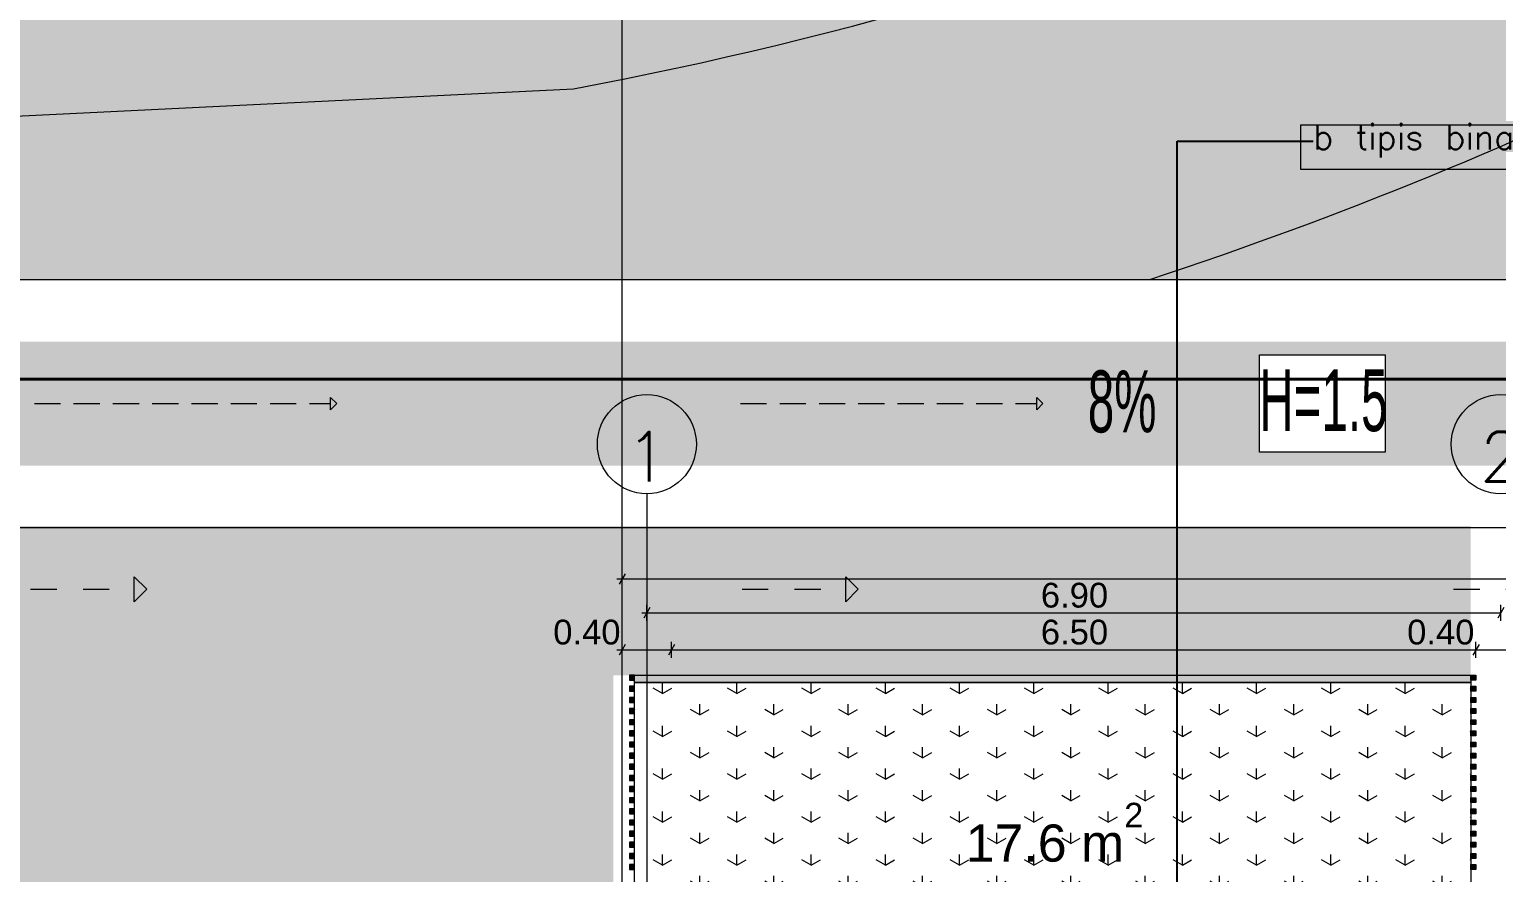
# Model space of a CAD drawing. Header units: millimetres. Extents: x 475616349 to 476941521, y 4620115302 to 4621446928.
# Drawn here: x 476492817 to 476504674, y 4620400929 to 4620407739 of the extents above; entities that cross this region are included whole.
import ezdxf

# ---------------------------------------------------------------- set-up
doc = ezdxf.new("R2010")
doc.units = ezdxf.units.MM
doc.header["$MEASUREMENT"] = 0
doc.set_wipeout_variables(frame=1)
for name, pattern in [('Dashed', [423.333333, 211.666667, -211.666667]), ('Hidden Line', [317.5, 211.666667, -105.833333]), ('Wipeout_Contour', [1000, 0, -1000])]:
    doc.linetypes.add(name, pattern=pattern)
for name, color, linetype, lineweight in [('0_Pen_No__42_Pen_No__250_Pen_No__5', 5, 'Continuous', 0), ('2D Drafting - General_Pen_No__250_Pen_No__7_Pen_No__7', 7, 'Continuous', 0), ('Annotation - Text_Pen_No__7_Pen_No__5', 5, 'Continuous', 0), ('New_004-КРАСНЫЕ_ОТМЕТКИ_Pen_No__4', 7, 'Continuous', 0), ('New_0_Pen_No__250_Pen_No__255', 255, 'Continuous', 0), ('New_0_Pen_No__250_Pen_No__7', 7, 'Continuous', 0), ('New_0_Pen_No__4', 7, 'Continuous', 0), ('New_2D Drafting - General_Pen_No__250_Pen_No__7_Pen_No__112', 112, 'Continuous', 0), ('New_2D Drafting - General_Pen_No__250_Pen_No__7_Pen_No__4', 7, 'Continuous', 0), ('New_2D Drafting - General_Pen_No__2_Pen_No__250', 7, 'Continuous', 0), ('New_Car-Art_Pen_No__40', 40, 'Continuous', 0), ('New_New_AUDIT_I_220901135917-1_Pen_No__12_Pen_No__42', 250, 'Continuous', 0), ('New_Structural - Bearing_Pen_No__4', 7, 'Continuous', 0), ('New_zoma_Pen_No__1', 1, 'Continuous', 0), ('New_საბავშვო მოედნები_Pen_No__250', 7, 'Continuous', 0), ('New_საბავშვო მოედნები_Pen_No__4', 7, 'Continuous', 0), ('zoma_Pen_No__142', 142, 'Continuous', 0), ('zoma_Pen_No__5_Pen_No__5', 5, 'Continuous', 0)]:
    doc.layers.add(name, color=color, linetype=linetype, lineweight=lineweight)
for name, color, linetype, lineweight, true_color in [('New_004-КРАСНЫЕ_ОТМЕТКИ_Pen_No__12', 7, 'Continuous', 0, 0x939598), ('New_0_Pen_No__26', 7, 'Continuous', 0, 0x719730), ('New_2D Drafting - General_Pen_No__250_Pen_No__7_Pen_No__15', 7, 'Continuous', 0, 0xf8d731), ('New_საბავშვო მოედნები_Pen_No__252', 7, 'Continuous', 0, 0x666666), ('New_საბავშვო მოედნები_Pen_No__26', 7, 'Continuous', 0, 0x719730)]:
    doc.layers.add(name, color=color, linetype=linetype, lineweight=lineweight, true_color=true_color)
for name, color, linetype in [('New_Car-Art', 7, 'Continuous'), ('New_zoma', 7, 'Continuous'), ('New_საბავშვო მოედნები', 7, 'Continuous'), ('zoma', 7, 'Continuous')]:
    doc.layers.add(name, color=color, linetype=linetype)
doc.styles.add('GENERATED_STYLE_1', font='arial.ttf')
doc.styles.add('GENERATED_STYLE_2', font='arial.ttf')
doc.dimstyles.new('GENERATED_STYLE__1', dxfattribs={"dimtxt": 200, "dimasz": 64.421331, "dimexe": 0.18, "dimexo": 3, "dimgap": 0.09, "dimtad": 1, "dimtih": 1, "dimtoh": 1, "dimlfac": 0.001, "dimzin": 0, "dimdsep": 46, "dimtxsty": 'GENERATED_STYLE_2', "dimblk": 'ARROWHEAD_2', "dimblk1": 'ARROWHEAD_2', "dimblk2": 'ARROWHEAD_2', "dimcen": 0.09, "dimclrd": 142, "dimclre": 142, "dimclrt": 142, "dimadec": 0, "dimazin": 0, "dimtfac": 1, "dimtdec": 4, "dimtmove": 0, "dimatfit": 3, "dimfxl": 1, "dimtolj": 1, "dimtzin": 0, "dimarcsym": 0})
doc.dimstyles.new('GENERATED_STYLE__3', dxfattribs={"dimtxt": 200, "dimasz": 64.421331, "dimexe": 0.18, "dimexo": 3, "dimgap": 0.09, "dimtad": 1, "dimtih": 1, "dimtoh": 1, "dimlfac": 0.001, "dimzin": 0, "dimdsep": 46, "dimtxsty": 'GENERATED_STYLE_2', "dimblk": 'ARROWHEAD_2', "dimblk1": 'ARROWHEAD_2', "dimblk2": 'ARROWHEAD_2', "dimcen": 0.09, "dimclrd": 142, "dimclre": 142, "dimclrt": 142, "dimadec": 0, "dimazin": 0, "dimtfac": 1, "dimtdec": 4, "dimtmove": 2, "dimatfit": 3, "dimfxl": 1, "dimtolj": 1, "dimtzin": 0, "dimarcsym": 0})
doc.dimstyles.new('GENERATED_STYLE__33', dxfattribs={"dimtxt": 300, "dimasz": 64.421331, "dimexe": 0.18, "dimexo": 3, "dimgap": 0.09, "dimtad": 1, "dimlfac": 0.001, "dimzin": 0, "dimdsep": 46, "dimtxsty": 'GENERATED_STYLE_1', "dimblk": 'ARROWHEAD_2', "dimblk1": 'ARROWHEAD_2', "dimblk2": 'ARROWHEAD_2', "dimcen": 0.09, "dimclrd": 1, "dimclre": 1, "dimclrt": 1, "dimadec": 0, "dimazin": 0, "dimtfac": 1, "dimtdec": 4, "dimtmove": 0, "dimatfit": 3, "dimfxl": 1, "dimtolj": 1, "dimtzin": 0, "dimarcsym": 0})
doc.dimstyles.new('GENERATED_STYLE__47', dxfattribs={"dimtxt": 0.18, "dimasz": 364.8, "dimexe": 0.18, "dimexo": 0.0625, "dimgap": 0.09, "dimtad": 0, "dimtih": 1, "dimtoh": 1, "dimdec": 4, "dimzin": 0, "dimdsep": 46, "dimcen": 0.09, "dimadec": 0, "dimazin": 0, "dimtfac": 1, "dimtdec": 4, "dimtmove": 0, "dimatfit": 3, "dimldrblk": 'ARROWHEAD_11', "dimfxl": 1, "dimtolj": 1, "dimtzin": 0, "dimarcsym": 0})

# ---------------------------------------------------------------- blocks, each defined once
blk = doc.blocks.new('Line_24', base_point=(476492857.787944, 4620404717.052326))
at = {"layer": 'New_საბავშვო მოედნები_Pen_No__250', "color": 7, "linetype": 'Hidden Line', "lineweight": 0}
blk.add_line((476492857.787944, 4620404717.052326), (476495251.56458, 4620404717.052326), dxfattribs=at)
at = {"layer": 'New_საბავშვო მოედნები_Pen_No__252', "color": 251, "linetype": 'Continuous', "lineweight": 0, "true_color": 0x666666}
for p, q in [((476495301.56458, 4620404717.052326), (476495251.56458, 4620404767.052326)), ((476495251.56458, 4620404667.052326), (476495251.56458, 4620404767.052326)), ((476495301.56458, 4620404717.052326), (476495251.56458, 4620404667.052326))]:
    blk.add_line(p, q, dxfattribs=at)
blk = doc.blocks.new('Line_25', base_point=(476498563, 4620404717))
at = {"layer": 'New_საბავშვო მოედნები_Pen_No__250', "color": 7, "linetype": 'Hidden Line', "lineweight": 0}
blk.add_line((476498563, 4620404717), (476500957, 4620404717), dxfattribs=at)
at = {"layer": 'New_საბავშვო მოედნები_Pen_No__252', "color": 251, "linetype": 'Continuous', "lineweight": 0, "true_color": 0x666666}
for p, q in [((476501007, 4620404717), (476500957, 4620404767)), ((476500957, 4620404667), (476500957, 4620404767)), ((476501007, 4620404717), (476500957, 4620404667))]:
    blk.add_line(p, q, dxfattribs=at)
blk = doc.blocks.new('Line_47', base_point=(476492828, 4620403217))
at = {"layer": 'New_Car-Art_Pen_No__40', "linetype": 'Continuous', "lineweight": 0}
blk.add_hatch(color=40, dxfattribs=at).paths.add_polyline_path([(476493766, 4620403217), (476493666, 4620403317), (476493666, 4620403117)])
at = {"layer": 'New_Car-Art_Pen_No__40', "color": 40, "linetype": 'Continuous', "lineweight": 0}
for p, q in [((476493766, 4620403217), (476493666, 4620403317)), ((476493666, 4620403117), (476493666, 4620403317)), ((476493766, 4620403217), (476493666, 4620403117))]:
    blk.add_line(p, q, dxfattribs=at)
at = {"layer": 'New_Car-Art_Pen_No__40', "color": 40, "linetype": 'Dashed', "lineweight": 0}
blk.add_line((476492828, 4620403217), (476493666, 4620403217), dxfattribs=at)
blk = doc.blocks.new('Line_48', base_point=(476498577, 4620403217))
at = {"layer": 'New_Car-Art_Pen_No__40', "linetype": 'Continuous', "lineweight": 0}
blk.add_hatch(color=40, dxfattribs=at).paths.add_polyline_path([(476499515, 4620403217), (476499415, 4620403317), (476499415, 4620403117)])
at = {"layer": 'New_Car-Art_Pen_No__40', "color": 40, "linetype": 'Continuous', "lineweight": 0}
for p, q in [((476499515, 4620403217), (476499415, 4620403317)), ((476499415, 4620403117), (476499415, 4620403317)), ((476499515, 4620403217), (476499415, 4620403117))]:
    blk.add_line(p, q, dxfattribs=at)
at = {"layer": 'New_Car-Art_Pen_No__40', "color": 40, "linetype": 'Dashed', "lineweight": 0}
blk.add_line((476498577, 4620403217), (476499415, 4620403217), dxfattribs=at)
blk = doc.blocks.new('Line_49', base_point=(476504326, 4620403217))
at = {"layer": 'New_Car-Art_Pen_No__40', "linetype": 'Continuous', "lineweight": 0}
blk.add_hatch(color=40, dxfattribs=at).paths.add_polyline_path([(476505264, 4620403217), (476505164, 4620403317), (476505164, 4620403117)])
at = {"layer": 'New_Car-Art_Pen_No__40', "color": 40, "linetype": 'Continuous', "lineweight": 0}
for p, q in [((476505264, 4620403217), (476505164, 4620403317)), ((476505164, 4620403117), (476505164, 4620403317)), ((476505264, 4620403217), (476505164, 4620403117))]:
    blk.add_line(p, q, dxfattribs=at)
at = {"layer": 'New_Car-Art_Pen_No__40', "color": 40, "linetype": 'Dashed', "lineweight": 0}
blk.add_line((476504326, 4620403217), (476505164, 4620403217), dxfattribs=at)
blk = doc.blocks.new('*D1275', base_point=(476577134, 4620325126))
at = {"layer": 'New_zoma_Pen_No__1', "color": 1, "linetype": 'Continuous', "lineweight": 0, "transparency": 16777216}
for p, q in [((476497650, 4620424889), (476497565, 4620424938)), ((476497607, 4620424914), (476497607, 4620424955)), ((476497671, 4620424914), (476497544, 4620424914)), ((476497607, 4620399863), (476497607, 4620424914)), ((476497671, 4620399863), (476497544, 4620399863)), ((476497565, 4620399888), (476497650, 4620399839)), ((476497607, 4620399822), (476497607, 4620399863))]:
    blk.add_line(p, q, dxfattribs=at)
at = {"color": 254, "linetype": 'Wipeout_Contour', "lineweight": 0, "ltscale": 18579670787.69838, "transparency": 16777216}
blk.add_wipeout([(476497597, 4620411826), (476497597, 4620412952), (476497197, 4620412952), (476497197, 4620411826)], dxfattribs=at).dxf.layer = 'New_zoma'
at = {"layer": 'New_zoma_Pen_No__1', "color": 1, "lineweight": 0, "transparency": 16777216, "insert": (476497547, 4620411876), "char_height": 300, "attachment_point": 7, "rotation": 90, "style": 'GENERATED_STYLE_1'}
blk.add_mtext('\\A1;{\\pql;\\fArial|b0|i0|c0|p34;25.05}', dxfattribs=at)
blk = doc.blocks.new('ARROWHEAD_2')
at = {"color": 0, "linetype": 'Continuous', "lineweight": 0}
for p, q in [((0, 0), (-1, 0)), ((-0.38, -0.66), (0.38, 0.66))]:
    blk.add_line(p, q, dxfattribs=at)
blk = doc.blocks.new('ARROWHEAD_11')
at = {"color": 0, "linetype": 'Continuous', "lineweight": 0}
blk.add_line((0, 0), (-1, 0), dxfattribs=at)
at = {"color": 0, "linetype": 'Continuous', "lineweight": 0, "const_width": 0.25, "flags": 128}
blk.add_lwpolyline([(-0.125, 0, 1), (0.125, 0, 1)], format="xyb", close=True, dxfattribs=at)
blk = doc.blocks.new('*D2326', base_point=(476577134, 4620325126))
at = {"layer": 'zoma_Pen_No__142', "color": 142, "linetype": 'Continuous', "lineweight": 0, "transparency": 16777216}
for p, q in [((476497766, 4620403027), (476497807, 4620403027)), ((476497832, 4620403069), (476497783, 4620402985)), ((476497807, 4620402963), (476497807, 4620403091)), ((476497807, 4620403027), (476504707, 4620403027)), ((476504732, 4620403069), (476504683, 4620402985)), ((476504707, 4620402963), (476504707, 4620403091))]:
    blk.add_line(p, q, dxfattribs=at)
at = {"layer": 'zoma_Pen_No__142', "color": 142, "lineweight": 0, "transparency": 16777216, "insert": (476500991, 4620403067), "char_height": 200, "attachment_point": 7, "style": 'GENERATED_STYLE_2'}
blk.add_mtext('\\A1;{\\pql;\\fArial CYR|b0|i0|c204|p34;6.90}', dxfattribs=at)
blk = doc.blocks.new('*D2332', base_point=(476577134, 4620325126))
at = {"layer": 'zoma_Pen_No__142', "color": 142, "linetype": 'Continuous', "lineweight": 0, "transparency": 16777216}
for p, q in [((476497632, 4620402771), (476497583, 4620402686)), ((476497607, 4620402665), (476497607, 4620402792)), ((476498032, 4620402771), (476497983, 4620402686)), ((476498007, 4620402665), (476498007, 4620402792)), ((476497566, 4620402729), (476497607, 4620402729)), ((476497607, 4620402729), (476498007, 4620402729))]:
    blk.add_line(p, q, dxfattribs=at)
at = {"layer": 'zoma_Pen_No__142', "color": 142, "lineweight": 0, "transparency": 16777216, "insert": (476497051, 4620402769), "char_height": 200, "attachment_point": 7, "style": 'GENERATED_STYLE_2'}
blk.add_mtext('\\A1;{\\pql;\\fArial CYR|b0|i0|c204|p34;0.40}', dxfattribs=at)
blk = doc.blocks.new('*D2333', base_point=(476577134, 4620325126))
at = {"layer": 'zoma_Pen_No__142', "color": 142, "linetype": 'Continuous', "lineweight": 0, "transparency": 16777216}
for p, q in [((476498032, 4620402771), (476497983, 4620402686)), ((476498007, 4620402665), (476498007, 4620402792)), ((476504532, 4620402771), (476504483, 4620402686)), ((476504507, 4620402665), (476504507, 4620402792)), ((476498007, 4620402729), (476504507, 4620402729))]:
    blk.add_line(p, q, dxfattribs=at)
at = {"layer": 'zoma_Pen_No__142', "color": 142, "lineweight": 0, "transparency": 16777216, "char_height": 200, "attachment_point": 7, "style": 'GENERATED_STYLE_2'}
for s, insert in [('\\A1;{\\pql;\\fArial CYR|b0|i0|c204|p34;6.50}', (476500991, 4620402769)), ('\\A1;{\\pql;\\fArial CYR|b0|i0|c204|p34;0.40}', (476503951, 4620402769))]:
    blk.add_mtext(s, dxfattribs=dict(at, insert=insert))
blk = doc.blocks.new('*D2334', base_point=(476577134, 4620325126))
at = {"layer": 'zoma_Pen_No__142', "color": 142, "linetype": 'Continuous', "lineweight": 0, "transparency": 16777216}
for p, q in [((476504532, 4620402771), (476504483, 4620402686)), ((476504507, 4620402665), (476504507, 4620402792)), ((476504932, 4620402771), (476504883, 4620402686)), ((476504907, 4620402665), (476504907, 4620402792)), ((476504507, 4620402729), (476504907, 4620402729))]:
    blk.add_line(p, q, dxfattribs=at)
blk = doc.blocks.new('*D2345', base_point=(476577134, 4620325126))
at = {"layer": 'zoma_Pen_No__142', "color": 142, "linetype": 'Continuous', "lineweight": 0, "transparency": 16777216}
for p, q in [((476497607, 4620403237), (476497607, 4620403364)), ((476539407, 4620403237), (476539407, 4620403364)), ((476497566, 4620403301), (476497607, 4620403301)), ((476497632, 4620403343), (476497583, 4620403258)), ((476497607, 4620403301), (476539407, 4620403301)), ((476539383, 4620403258), (476539432, 4620403343)), ((476539407, 4620403301), (476539449, 4620403301))]:
    blk.add_line(p, q, dxfattribs=at)
at = {"layer": 'zoma_Pen_No__142', "color": 142, "lineweight": 0, "transparency": 16777216, "insert": (476518730, 4620403341), "char_height": 200, "attachment_point": 7, "style": 'GENERATED_STYLE_2'}
blk.add_mtext('\\A1;{\\pql;\\fArial CYR|b0|i0|c204|p34;41.80}', dxfattribs=at)

msp = doc.modelspace()

# ---------------------------------------------------------------- hatches: boundary and pattern name
at = {"layer": 'New_0_Pen_No__250_Pen_No__255', "linetype": 'Continuous', "lineweight": 0}
for points in [[(476497707.131, 4620402523.13), (476497666.835, 4620402523.13), (476497666.835, 4620402483.476), (476497707.131, 4620402483.476)], [(476497707.131, 4620402433.772), (476497666.835, 4620402433.772), (476497666.835, 4620402394.119), (476497707.131, 4620402394.119)], [(476497707.131, 4620402523.13), (476504466.835, 4620402523.13), (476504466.835, 4620402463.476), (476497707.131, 4620402463.476)], [(476504466.835, 4620402523.13), (476504507.131, 4620402523.13), (476504507.131, 4620402483.476), (476504466.835, 4620402483.476)], [(476504466.835, 4620402433.772), (476504507.131, 4620402433.772), (476504507.131, 4620402394.119), (476504466.835, 4620402394.119)], [(476497707.131, 4620402343.772), (476497666.835, 4620402343.772), (476497666.835, 4620402304.119), (476497707.131, 4620402304.119)], [(476504466.835, 4620402343.772), (476504507.131, 4620402343.772), (476504507.131, 4620402304.119), (476504466.835, 4620402304.119)], [(476497707.131, 4620402253.772), (476497666.835, 4620402253.772), (476497666.835, 4620402214.119), (476497707.131, 4620402214.119)], [(476504466.835, 4620402253.772), (476504507.131, 4620402253.772), (476504507.131, 4620402214.119), (476504466.835, 4620402214.119)], [(476497707.131, 4620402163.772), (476497666.835, 4620402163.772), (476497666.835, 4620402124.119), (476497707.131, 4620402124.119)], [(476497707.131, 4620402073.772), (476497666.835, 4620402073.772), (476497666.835, 4620402034.119), (476497707.131, 4620402034.119)], [(476504466.835, 4620402163.772), (476504507.131, 4620402163.772), (476504507.131, 4620402124.119), (476504466.835, 4620402124.119)], [(476504466.835, 4620402073.772), (476504507.131, 4620402073.772), (476504507.131, 4620402034.119), (476504466.835, 4620402034.119)], [(476497707.131, 4620401983.772), (476497666.835, 4620401983.772), (476497666.835, 4620401944.119), (476497707.131, 4620401944.119)], [(476504466.835, 4620401983.772), (476504507.131, 4620401983.772), (476504507.131, 4620401944.119), (476504466.835, 4620401944.119)], [(476497707.131, 4620401893.772), (476497666.835, 4620401893.772), (476497666.835, 4620401854.119), (476497707.131, 4620401854.119)], [(476504466.835, 4620401893.772), (476504507.131, 4620401893.772), (476504507.131, 4620401854.119), (476504466.835, 4620401854.119)], [(476497707.131, 4620401803.772), (476497666.835, 4620401803.772), (476497666.835, 4620401764.119), (476497707.131, 4620401764.119)], [(476497707.131, 4620401713.772), (476497666.835, 4620401713.772), (476497666.835, 4620401674.119), (476497707.131, 4620401674.119)], [(476504466.835, 4620401803.772), (476504507.131, 4620401803.772), (476504507.131, 4620401764.119), (476504466.835, 4620401764.119)], [(476504466.835, 4620401713.772), (476504507.131, 4620401713.772), (476504507.131, 4620401674.119), (476504466.835, 4620401674.119)], [(476497707.131, 4620401623.772), (476497666.835, 4620401623.772), (476497666.835, 4620401584.119), (476497707.131, 4620401584.119)], [(476504466.835, 4620401623.772), (476504507.131, 4620401623.772), (476504507.131, 4620401584.119), (476504466.835, 4620401584.119)], [(476497707.131, 4620401533.772), (476497666.835, 4620401533.772), (476497666.835, 4620401494.119), (476497707.131, 4620401494.119)], [(476504466.835, 4620401533.772), (476504507.131, 4620401533.772), (476504507.131, 4620401494.119), (476504466.835, 4620401494.119)], [(476497707.131, 4620401443.772), (476497666.835, 4620401443.772), (476497666.835, 4620401404.119), (476497707.131, 4620401404.119)], [(476497707.131, 4620401353.772), (476497666.835, 4620401353.772), (476497666.835, 4620401314.119), (476497707.131, 4620401314.119)], [(476504466.835, 4620401443.772), (476504507.131, 4620401443.772), (476504507.131, 4620401404.119), (476504466.835, 4620401404.119)], [(476504466.835, 4620401353.772), (476504507.131, 4620401353.772), (476504507.131, 4620401314.119), (476504466.835, 4620401314.119)], [(476497707.131, 4620401263.772), (476497666.835, 4620401263.772), (476497666.835, 4620401224.119), (476497707.131, 4620401224.119)], [(476504466.835, 4620401263.772), (476504507.131, 4620401263.772), (476504507.131, 4620401224.119), (476504466.835, 4620401224.119)], [(476497707.131, 4620401173.772), (476497666.835, 4620401173.772), (476497666.835, 4620401134.119), (476497707.131, 4620401134.119)], [(476504466.835, 4620401173.772), (476504507.131, 4620401173.772), (476504507.131, 4620401134.119), (476504466.835, 4620401134.119)], [(476497707.131, 4620401083.772), (476497666.835, 4620401083.772), (476497666.835, 4620401044.119), (476497707.131, 4620401044.119)], [(476497707.131, 4620400993.772), (476497666.835, 4620400993.772), (476497666.835, 4620400954.119), (476497707.131, 4620400954.119)], [(476504466.835, 4620401083.772), (476504507.131, 4620401083.772), (476504507.131, 4620401044.119), (476504466.835, 4620401044.119)], [(476504466.835, 4620400993.772), (476504507.131, 4620400993.772), (476504507.131, 4620400954.119), (476504466.835, 4620400954.119)]]:
    msp.add_hatch(color=255, dxfattribs=at).paths.add_polyline_path(points)
at = {"layer": 'New_0_Pen_No__26', "linetype": 'Continuous', "lineweight": 0, "true_color": 0x384b18}
msp.add_hatch(color=79, dxfattribs=at).paths.add_polyline_path([(476554621.262, 4620445127.86), (476554627.882, 4620427983.348), (476538655.719, 4620427983.348), (476538655.719, 4620411683.348), (476554634.177, 4620411683.348), (476554637.714, 4620402523.13), (476554637.714, 4620380629.903), (476554637.272, 4620380629.903), (476554637.272, 4620378487.838, 0.012949757), (476553804.15, 4620378271.508, 0.061605958), (476550847.134, 4620377022.491), (476549280.082, 4620377022.491), (476539477.266, 4620377022.491), (476539477.211, 4620377022.491), (476528156.706, 4620377022.491), (476528156.706, 4620378552.269), (476539477.211, 4620378552.269), (476539477.211, 4620402523.13), (476532559.361, 4620402523.13), (476532559.361, 4620405717.052), (476490207.131, 4620405717.052), (476490207.131, 4620382163.476), (476485007.131, 4620382163.476), (476485007.131, 4620399770.68), (476441070.077, 4620399703.088, 0.040161798), (476444555.829, 4620400662.295, 0.026378818), (476450039.377, 4620403806.626, -0.031584176), (476452329.654, 4620405148.68, -0.096554113), (476454761.329, 4620405830.845, -0.037323798), (476456074.046, 4620405778.977, 0.000164223), (476456161.232, 4620405771.204, -0.000161508), (476456661.221, 4620405726.669, 0.010041272), (476460059.237, 4620405468.714, 0.030532622), (476463445.496, 4620405485.978, 0.073978584), (476468812.366, 4620406698.571, 0.061098294), (476473637.678, 4620409337.124, 0.02942608), (476476504.423, 4620411584.525, -0.145345202), (476478694.386, 4620415617.728), (476474783.207, 4620412952.901), (476471431.333, 4620410366.698, -0.060393974), (476467052.905, 4620408340.791, -0.09284429), (476459719.435, 4620407399.344, -0.040060251), (476456543.928, 4620407838.659, 0.228490375), (476448426.393, 4620405279.532, -0.167315252), (476438181.777, 4620401541.636, 0.134662448), (476431515.761, 4620400412.693, -0.082567786), (476428669.28, 4620399472.363, 0.091919875), (476424320.48, 4620397929.117, 0.035544569), (476422723.454, 4620396847.311, 0.008617236), (476421873.73, 4620396182.552, 0.00798598), (476421107.131, 4620395540.678, 0.012605413), (476419939.947, 4620394478.66, -0.182506676), (476417341.592, 4620392672.18, 0.016621804), (476405995.412, 4620390627.056), (476404013.581, 4620390445.613, 0.232278455), (476399242.9, 4620387482.791, -0.227844715), (476396858.731, 4620385351.063, 0.238962173), (476387731.793, 4620374868.355), (476375958.075, 4620374868.355), (476371235.274, 4620380118.079)])
at = {"layer": 'New_2D Drafting - General_Pen_No__250_Pen_No__7_Pen_No__112', "linetype": 'Continuous', "lineweight": 0}
h = msp.add_hatch(dxfattribs=at)
h.set_pattern_fill('GRASS', color=112, style=0, pattern_type=2)
h.set_pattern_definition([(90, (476577134.1, 4620325125.74), (-600, 0), [86.6025, -259.8076]), (90, (476577434.1, 4620325298.95), (-600, 0), [86.6025, -259.8076]), (30, (476577134.1, 4620325125.74), (-300, 519.6152), [86.6025, -259.8076]), (30, (476577134.1, 4620325472.15), (-300, 519.6152), [86.6025, -259.8076]), (150, (476577134.1, 4620325125.74), (300, 519.6152), [86.6025, -259.8076]), (150, (476577134.1, 4620325472.15), (300, 519.6152), [86.6025, -259.8076])])
h.paths.add_polyline_path([(476504466.835, 4620399863.476), (476497707.131, 4620399863.476), (476497707.131, 4620402463.476), (476504466.835, 4620402463.476)])
at = {"layer": 'New_2D Drafting - General_Pen_No__250_Pen_No__7_Pen_No__15', "linetype": 'Continuous', "lineweight": 0, "true_color": 0x7c6b18}
msp.add_hatch(color=46, dxfattribs=at).paths.add_polyline_path([(476491806.738, 4620405217.052), (476491806.738, 4620404217.052), (476510232.4, 4620404217.052), (476510232.4, 4620398252.138), (476511232.4, 4620398252.138), (476511232.4, 4620404217.052), (476525956.471, 4620404217.052), (476525956.471, 4620398252.138), (476526956.471, 4620398252.138), (476526956.471, 4620402717.052), (476526956.471, 4620405217.052)])
at = {"layer": 'New_საბავშვო მოედნები_Pen_No__26', "linetype": 'Continuous', "lineweight": 0, "true_color": 0x384b18}
msp.add_hatch(color=79, dxfattribs=at).paths.add_polyline_path([(476492407.131, 4620382163.476), (476492407.131, 4620403728.391), (476504463.157, 4620403728.391), (476504463.157, 4620402523.13), (476497536.983, 4620402523.13), (476497536.983, 4620382163.476)])

# ---------------------------------------------------------------- linework, layer by layer
at = {"layer": '0_Pen_No__42_Pen_No__250_Pen_No__5', "color": 5, "linetype": 'Continuous', "lineweight": 0}
msp.add_circle((476504707.131, 4620404389.287), 400, dxfattribs=at)
msp.add_circle((476504707.131, 4620404389.287), 400, dxfattribs=at)
at = {"layer": 'New_0_Pen_No__250_Pen_No__7', "color": 7, "linetype": 'Continuous', "lineweight": 0, "flags": 128}
for points in [[(476497707.131, 4620402523.13), (476497666.835, 4620402523.13), (476497666.835, 4620402483.476), (476497707.131, 4620402483.476)], [(476497707.131, 4620402433.772), (476497666.835, 4620402433.772), (476497666.835, 4620402394.119), (476497707.131, 4620402394.119)], [(476497707.131, 4620402523.13), (476504466.835, 4620402523.13), (476504466.835, 4620402463.476), (476497707.131, 4620402463.476)], [(476504466.835, 4620402523.13), (476504507.131, 4620402523.13), (476504507.131, 4620402483.476), (476504466.835, 4620402483.476)], [(476504466.835, 4620402433.772), (476504507.131, 4620402433.772), (476504507.131, 4620402394.119), (476504466.835, 4620402394.119)], [(476497707.131, 4620402343.772), (476497666.835, 4620402343.772), (476497666.835, 4620402304.119), (476497707.131, 4620402304.119)], [(476504466.835, 4620402343.772), (476504507.131, 4620402343.772), (476504507.131, 4620402304.119), (476504466.835, 4620402304.119)], [(476497707.131, 4620402253.772), (476497666.835, 4620402253.772), (476497666.835, 4620402214.119), (476497707.131, 4620402214.119)], [(476504466.835, 4620402253.772), (476504507.131, 4620402253.772), (476504507.131, 4620402214.119), (476504466.835, 4620402214.119)], [(476497707.131, 4620402163.772), (476497666.835, 4620402163.772), (476497666.835, 4620402124.119), (476497707.131, 4620402124.119)], [(476497707.131, 4620402073.772), (476497666.835, 4620402073.772), (476497666.835, 4620402034.119), (476497707.131, 4620402034.119)], [(476504466.835, 4620402163.772), (476504507.131, 4620402163.772), (476504507.131, 4620402124.119), (476504466.835, 4620402124.119)], [(476504466.835, 4620402073.772), (476504507.131, 4620402073.772), (476504507.131, 4620402034.119), (476504466.835, 4620402034.119)], [(476497707.131, 4620401983.772), (476497666.835, 4620401983.772), (476497666.835, 4620401944.119), (476497707.131, 4620401944.119)], [(476504466.835, 4620401983.772), (476504507.131, 4620401983.772), (476504507.131, 4620401944.119), (476504466.835, 4620401944.119)], [(476497707.131, 4620401893.772), (476497666.835, 4620401893.772), (476497666.835, 4620401854.119), (476497707.131, 4620401854.119)], [(476504466.835, 4620401893.772), (476504507.131, 4620401893.772), (476504507.131, 4620401854.119), (476504466.835, 4620401854.119)], [(476497707.131, 4620401803.772), (476497666.835, 4620401803.772), (476497666.835, 4620401764.119), (476497707.131, 4620401764.119)], [(476497707.131, 4620401713.772), (476497666.835, 4620401713.772), (476497666.835, 4620401674.119), (476497707.131, 4620401674.119)], [(476504466.835, 4620401803.772), (476504507.131, 4620401803.772), (476504507.131, 4620401764.119), (476504466.835, 4620401764.119)], [(476504466.835, 4620401713.772), (476504507.131, 4620401713.772), (476504507.131, 4620401674.119), (476504466.835, 4620401674.119)], [(476497707.131, 4620401623.772), (476497666.835, 4620401623.772), (476497666.835, 4620401584.119), (476497707.131, 4620401584.119)], [(476504466.835, 4620401623.772), (476504507.131, 4620401623.772), (476504507.131, 4620401584.119), (476504466.835, 4620401584.119)], [(476497707.131, 4620401533.772), (476497666.835, 4620401533.772), (476497666.835, 4620401494.119), (476497707.131, 4620401494.119)], [(476504466.835, 4620401533.772), (476504507.131, 4620401533.772), (476504507.131, 4620401494.119), (476504466.835, 4620401494.119)], [(476497707.131, 4620401443.772), (476497666.835, 4620401443.772), (476497666.835, 4620401404.119), (476497707.131, 4620401404.119)], [(476497707.131, 4620401353.772), (476497666.835, 4620401353.772), (476497666.835, 4620401314.119), (476497707.131, 4620401314.119)], [(476504466.835, 4620401443.772), (476504507.131, 4620401443.772), (476504507.131, 4620401404.119), (476504466.835, 4620401404.119)], [(476504466.835, 4620401353.772), (476504507.131, 4620401353.772), (476504507.131, 4620401314.119), (476504466.835, 4620401314.119)], [(476497707.131, 4620401263.772), (476497666.835, 4620401263.772), (476497666.835, 4620401224.119), (476497707.131, 4620401224.119)], [(476504466.835, 4620401263.772), (476504507.131, 4620401263.772), (476504507.131, 4620401224.119), (476504466.835, 4620401224.119)], [(476497707.131, 4620401173.772), (476497666.835, 4620401173.772), (476497666.835, 4620401134.119), (476497707.131, 4620401134.119)], [(476504466.835, 4620401173.772), (476504507.131, 4620401173.772), (476504507.131, 4620401134.119), (476504466.835, 4620401134.119)], [(476497707.131, 4620401083.772), (476497666.835, 4620401083.772), (476497666.835, 4620401044.119), (476497707.131, 4620401044.119)], [(476497707.131, 4620400993.772), (476497666.835, 4620400993.772), (476497666.835, 4620400954.119), (476497707.131, 4620400954.119)], [(476504466.835, 4620401083.772), (476504507.131, 4620401083.772), (476504507.131, 4620401044.119), (476504466.835, 4620401044.119)], [(476504466.835, 4620400993.772), (476504507.131, 4620400993.772), (476504507.131, 4620400954.119), (476504466.835, 4620400954.119)]]:
    msp.add_lwpolyline(points, close=True, dxfattribs=at)
at = {"layer": 'New_0_Pen_No__4', "color": 7, "linetype": 'Continuous', "lineweight": 0}
msp.add_lwpolyline([(476538655.719, 4620411683.348), (476514990.633, 4620411683.428), (476514662.733, 4620411683.428, 0.152675002), (476510486.022, 4620409997.041, -0.071956077), (476501869.366, 4620405717.052)], format="xyb", dxfattribs=at)
at = {"layer": 'New_2D Drafting - General_Pen_No__250_Pen_No__7_Pen_No__4', "color": 7, "linetype": 'Continuous', "lineweight": 0, "flags": 128}
msp.add_lwpolyline([(476504466.835, 4620399863.476), (476497707.131, 4620399863.476), (476497707.131, 4620402463.476), (476504466.835, 4620402463.476)], close=True, dxfattribs=at)
at = {"layer": 'New_2D Drafting - General_Pen_No__2_Pen_No__250', "color": 7, "linetype": 'Continuous', "lineweight": 0, "flags": 128}
msp.add_lwpolyline([(476503092.155, 4620406968.145), (476505312.16, 4620406968.145), (476505312.16, 4620406608.769), (476503092.155, 4620406608.769)], close=True, dxfattribs=at)
at = {"layer": 'New_Structural - Bearing_Pen_No__4', "color": 7, "linetype": 'Continuous', "lineweight": 0, "flags": 128}
msp.add_lwpolyline([(476492307.131, 4620403717.052), (476510232.4, 4620403717.052), (476510232.4, 4620405717.052), (476492307.131, 4620405717.052)], close=True, dxfattribs=at)
at = {"layer": 'New_საბავშვო მოედნები_Pen_No__4', "color": 7, "linetype": 'Continuous', "lineweight": 0}
msp.add_lwpolyline([(476554623.11, 4620440341.987), (476518184.613, 4620427437.151, 0.092966736), (476509624.889, 4620422432.234, -0.215557003), (476502562.825, 4620420138.478, 0.114007269), (476494040.042, 4620418771.046), (476481642.06, 4620414375.998, 0.857504697), (476483682.898, 4620406598.198), (476497215.285, 4620407260.102, 0.104374181), (476509524.911, 4620412364.94, -0.132356318), (476513242.397, 4620413647.861), (476540255.719, 4620413483.348)], format="xyb", dxfattribs=at)
at = {"layer": 'zoma_Pen_No__5_Pen_No__5', "color": 5, "linetype": 'Continuous', "lineweight": 0}
msp.add_line((476497807.131, 4620403989.287), (476497807.131, 4620380413.92), dxfattribs=at)

# ---------------------------------------------------------------- block references
at = {"layer": 'New_Car-Art', "color": 40, "linetype": 'Dashed', "lineweight": 0}
for name, p in [('Line_47', (476492827.72, 4620403217.052)), ('Line_48', (476498576.93, 4620403217.052)), ('Line_49', (476504326.14, 4620403217.052))]:
    msp.add_blockref(name, p, dxfattribs=at)
at = {"layer": 'New_საბავშვო მოედნები', "color": 7, "linetype": 'Hidden Line', "lineweight": 0}
for name, p in [('Line_24', (476492857.788, 4620404717.052)), ('Line_25', (476498563.406, 4620404717.052))]:
    msp.add_blockref(name, p, dxfattribs=at)

# ---------------------------------------------------------------- texts
at = {"layer": '2D Drafting - General_Pen_No__250_Pen_No__7_Pen_No__7', "color": 7, "lineweight": 0, "insert": (476500383.738, 4620401013.476), "char_height": 300, "attachment_point": 7, "style": 'GENERATED_STYLE_1'}
msp.add_mtext('{\\fArial|b0|i0|c0|p34;17.6 m{\\H0.66x;\\S2^  ;}}', dxfattribs=at)
at = {"layer": 'Annotation - Text_Pen_No__7_Pen_No__5', "color": 5, "linetype": 'Continuous', "lineweight": 0, "char_height": 400, "attachment_point": 2}
for s, insert in [('\\A1;{\\pqc;\\Ftxt.shx;1}', (476497809.288, 4620404488.325)), ('\\A1;{\\pqc;\\Ftxt.shx;2}', (476504709.288, 4620404488.325))]:
    msp.add_mtext(s, dxfattribs=dict(at, insert=insert))
at = {"layer": 'New_2D Drafting - General_Pen_No__2_Pen_No__250', "color": 7, "linetype": 'Continuous', "lineweight": 0, "insert": (476503192.155, 4620406836.883), "char_height": 200, "attachment_point": 4}
msp.add_mtext('\\A1;{\\pql;\\Ftxt.shx;b tipis bina}', dxfattribs=at)
at = {"layer": 'New_New_AUDIT_I_220901135917-1_Pen_No__12_Pen_No__42', "color": 250, "linetype": 'Continuous', "lineweight": 0, "insert": (476501370.254, 4620404477.414), "char_height": 500, "attachment_point": 7, "rotation": 0.0081599, "style": 'GENERATED_STYLE_2'}
msp.add_mtext('\\A1;{\\W0.550000x;\\pql;\\fArial CYR|b0|i0|c204|p34;8\\fArial CYR|b0|i0|c204|p34;%}', dxfattribs=at)

# ---------------------------------------------------------------- dimensions: what is measured, and where the dimension line sits
at = {"layer": 'zoma', "color": 142, "linetype": 'Continuous', "lineweight": 0}
for base, p1, p2, picture, middle in [((476504707.125, 4620403027.036), (476497807.125, 4620401388.34), (476504707.125, 4620401388.34), '*D2326', (476501250.832, 4620403167.036)), ((476504507.125, 4620402728.867), (476498007.125, 4620401226.201), (476504507.125, 4620401226.201), '*D2333', (476501250.832, 4620402868.867)), ((476504907.125, 4620402728.867), (476504507.125, 4620401226.201), (476504907.125, 4620401226.201), '*D2334', (476504210.277, 4620402868.867))]:
    dim = msp.add_linear_dim(base=base, p1=p1, p2=p2, dimstyle='GENERATED_STYLE__1', dxfattribs=at)
    dim.commit()
    dim.dimension.update_dxf_attribs({"geometry": picture, "text_midpoint": middle, "dimtype": 160})

# ---------------------------------------------------------------- leaders
at = {"layer": 'New_2D Drafting - General_Pen_No__2_Pen_No__250', "color": 7, "linetype": 'Continuous', "lineweight": 0, "annotation_type": 0, "has_hookline": 1, "hookline_direction": 0, "text_width": 1933.333}
msp.add_leader([(476502092.155, 4620399281.897), (476502092.155, 4620406836.883), (476503192.065, 4620406836.883)], dimstyle='GENERATED_STYLE__47', dxfattribs=at)

# ---------------------------------------------------------------- next in the draw order: dimensions: what is measured, and where the dimension line sits
at = {"layer": 'New_zoma', "color": 1, "linetype": 'Continuous', "lineweight": 0}
dim = msp.add_linear_dim(base=(476497607.131, 4620424913.941), p1=(476497607.131, 4620399863.476), p2=(476497599.848, 4620424913.941), angle=90, dimstyle='GENERATED_STYLE__33', dxfattribs=at)
dim.commit()
dim.dimension.update_dxf_attribs({"geometry": '*D1275', "text_midpoint": (476497397.131, 4620412379.795), "dimtype": 160, "text_rotation": 90})

# ---------------------------------------------------------------- next in the draw order: wipeouts: each hides what was drawn before it
at = {"color": 252, "linetype": 'Continuous', "lineweight": 0, "ltscale": 18579642670.63381, "true_color": 0x939598}
msp.add_wipeout([(476502756.651, 4620405109.838), (476503772.423, 4620405109.982), (476503772.535, 4620404324.267), (476502756.762, 4620404324.122)], dxfattribs=at).dxf.layer = 'New_004-КРАСНЫЕ_ОТМЕТКИ_Pen_No__12'

# ---------------------------------------------------------------- next in the draw order: linework, layer by layer
at = {"color": 1, "lineweight": 40}
msp.add_lwpolyline([(476527805.823, 4620404913.895), (476509208.438, 4620404913.895), (476488351.146, 4620404913.895), (476488351.146, 4620371088.866)], dxfattribs=at)
at = {"layer": '0_Pen_No__42_Pen_No__250_Pen_No__5', "color": 5, "linetype": 'Continuous', "lineweight": 0}
msp.add_circle((476497807.131, 4620404389.287), 400, dxfattribs=at)
at = {"layer": 'New_004-КРАСНЫЕ_ОТМЕТКИ_Pen_No__4', "color": 7, "linetype": 'Continuous', "lineweight": 0, "flags": 128}
msp.add_lwpolyline([(476502756.651, 4620405109.838), (476503772.423, 4620405109.982), (476503772.535, 4620404324.267), (476502756.762, 4620404324.122)], close=True, dxfattribs=at)

# ---------------------------------------------------------------- next in the draw order: texts
at = {"layer": 'New_004-КРАСНЫЕ_ОТМЕТКИ_Pen_No__12', "color": 252, "linetype": 'Continuous', "lineweight": 0, "true_color": 0x939598, "insert": (476502756.739, 4620404487.323), "char_height": 500, "attachment_point": 7, "rotation": 0.0081599, "style": 'GENERATED_STYLE_1'}
msp.add_mtext('\\A1;{\\W0.550000x;\\pql;\\fArial|b0|i0|c0|p34;H=1.\\fArial|b0|i0|c0|p34;5}', dxfattribs=at)

# ---------------------------------------------------------------- next in the draw order: dimensions: what is measured, and where the dimension line sits
at = {"layer": 'zoma', "color": 142, "linetype": 'Continuous', "lineweight": 0}
for base, p1, p2, dimstyle, picture, middle in [((476539407.125, 4620403300.854), (476497607.125, 4620401442.266), (476539407.125, 4620401442.266), 'GENERATED_STYLE__3', '*D2345', (476519066.439, 4620403440.854)), ((476498007.125, 4620402728.867), (476497607.125, 4620401226.201), (476498007.125, 4620401226.201), 'GENERATED_STYLE__1', '*D2332', (476497310.277, 4620402868.867))]:
    dim = msp.add_linear_dim(base=base, p1=p1, p2=p2, dimstyle=dimstyle, dxfattribs=at)
    dim.commit()
    dim.dimension.update_dxf_attribs({"geometry": picture, "text_midpoint": middle, "dimtype": 160})

doc.saveas('drawing.dxf')
